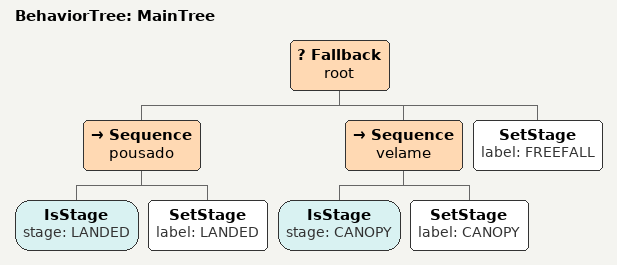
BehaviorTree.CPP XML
<?xml version="1.0" encoding="UTF-8"?>
<root main_tree_to_execute="MainTree">
  <BehaviorTree ID="MainTree">
    <Fallback name="root">
      <Sequence name="pousado">
        <IsStage stage="LANDED"/>
        <SetStage label="LANDED"/>
      </Sequence>
      <Sequence name="velame">
        <IsStage stage="CANOPY"/>
        <SetStage label="CANOPY"/>
      </Sequence>
      <SetStage label="FREEFALL"/>
    </Fallback>
  </BehaviorTree>
</root>
